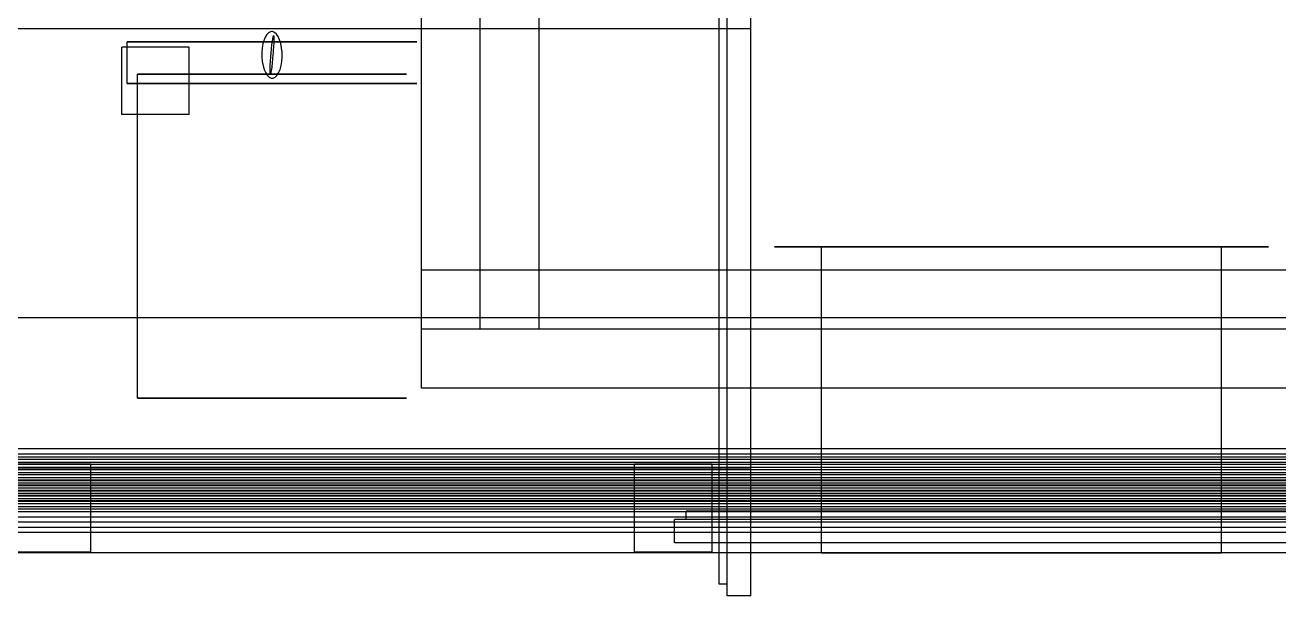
# Model space of a CAD drawing. Header units: millimetres. Extents: x -1355 to 669, y -1138 to 733.
# Drawn here: x -971.5 to -918.3, y 3.2 to 27.4 of the extents above; entities that cross this region are included whole.
import ezdxf

# ---------------------------------------------------------------- set-up
doc = ezdxf.new("R2010")
doc.units = ezdxf.units.MM
doc.layers.add('HIDDEN', color=8, linetype='Continuous')
doc.layers.add('VISIBLE', color=7, linetype='Continuous')

msp = doc.modelspace()

# ---------------------------------------------------------------- linework, layer by layer
at = {"layer": 'HIDDEN'}
for points in [[(-942.048, 3.67), (-942.048, 109.25)], [(-942.048, 3.67), (-942.048, 109.25)], [(-942.048, 3.67), (-942.048, 109.25)], [(-942.048, 3.67), (-942.048, 109.25)], [(-942.048, 3.67), (-942.048, 109.25)], [(-942.048, 3.67), (-942.048, 109.25)], [(-941.698, 3.17), (-941.698, 109.75)], [(-941.698, 3.17), (-941.698, 109.75)], [(-941.698, 3.67), (-941.698, 109.25)], [(-941.698, 3.67), (-941.698, 109.25)], [(-941.698, 3.67), (-941.698, 109.25)], [(-941.698, 3.67), (-941.698, 109.25)], [(-941.698, 3.67), (-941.698, 109.25)], [(-941.698, 3.67), (-941.698, 109.25)], [(-940.698, 3.17), (-940.698, 109.75)], [(-940.698, 3.17), (-940.698, 109.75)], [(-954.698, 14.5), (-954.698, 68.5)], [(-954.698, 14.5), (-954.698, 68.5)], [(-952.198, 14.5), (-952.198, 68.5)], [(-952.198, 14.5), (-952.198, 68.5)], [(-952.198, 14.5), (-952.198, 68.5)], [(-949.698, 14.5), (-949.698, 68.5)], [(-949.698, 14.5), (-949.698, 68.5)], [(-940.698, 27.25), (-973.698, 27.25)], [(-940.698, 27.25), (-973.698, 27.25)], [(-940.698, 8.55), (-940.698, 27.25)], [(-940.698, 8.55), (-940.698, 27.25)], [(-967.208, 24.94), (-967.208, 26.7)], [(-967.029, 26.7), (-967.208, 26.7)], [(-967.208, 26.7), (-967.029, 26.7)], [(-966.503, 26.7), (-967.029, 26.7)], [(-967.029, 26.7), (-966.503, 26.7)], [(-965.659, 26.7), (-966.503, 26.7)], [(-966.503, 26.7), (-965.659, 26.7)], [(-964.548, 26.7), (-965.659, 26.7)], [(-965.659, 26.7), (-964.548, 26.7)], [(-963.233, 26.7), (-964.548, 26.7)], [(-964.548, 26.7), (-963.233, 26.7)], [(-961.791, 26.7), (-963.233, 26.7)], [(-963.233, 26.7), (-961.791, 26.7)], [(-960.306, 26.7), (-961.791, 26.7)], [(-961.791, 26.7), (-960.306, 26.7)], [(-961.385, 26.785), (-961.431, 26.625)], [(-961.332, 26.909), (-961.385, 26.785)], [(-961.27, 27.01), (-961.332, 26.909)], [(-961.193, 27.089), (-961.27, 27.01)], [(-961.11, 27.132), (-961.193, 27.089)], [(-961.05, 27.14), (-961.11, 27.132)], [(-961.025, 27.137), (-961.05, 27.14)], [(-961.048, 26.57), (-961.031, 26.712)], [(-961.031, 26.712), (-961.015, 26.828)], [(-960.94, 27.104), (-961.025, 27.137)], [(-961.015, 26.828), (-961, 26.912)], [(-961, 26.912), (-960.988, 26.96)], [(-960.988, 26.96), (-960.98, 26.972)], [(-960.975, 26.651), (-960.983, 26.5)], [(-960.98, 26.972), (-960.978, 26.971)], [(-960.978, 26.971), (-960.972, 26.944)], [(-960.97, 26.78), (-960.975, 26.651)], [(-960.972, 26.944), (-960.969, 26.879)], [(-960.969, 26.879), (-960.97, 26.78)], [(-960.86, 27.033), (-960.94, 27.104)], [(-960.787, 26.927), (-960.86, 27.033)], [(-960.725, 26.792), (-960.787, 26.927)], [(-960.675, 26.631), (-960.725, 26.792)], [(-958.864, 26.7), (-960.306, 26.7)], [(-960.306, 26.7), (-958.864, 26.7)], [(-957.549, 26.7), (-958.864, 26.7)], [(-958.864, 26.7), (-957.549, 26.7)], [(-956.438, 26.7), (-957.549, 26.7)], [(-957.549, 26.7), (-956.438, 26.7)], [(-955.594, 26.7), (-956.438, 26.7)], [(-956.438, 26.7), (-955.594, 26.7)], [(-955.067, 26.7), (-955.594, 26.7)], [(-955.594, 26.7), (-955.067, 26.7)], [(-954.888, 26.7), (-955.067, 26.7)], [(-955.067, 26.7), (-954.888, 26.7)], [(-964.568, 26.48), (-967.428, 26.48)], [(-967.428, 23.62), (-967.428, 26.48)], [(-964.568, 26.48), (-967.428, 26.48)], [(-967.428, 23.62), (-967.428, 26.48)], [(-964.568, 23.62), (-964.568, 26.48)], [(-964.568, 23.62), (-964.568, 26.48)], [(-961.463, 26.446), (-961.479, 26.255)], [(-961.479, 26.255), (-961.478, 26.06)], [(-961.431, 26.625), (-961.463, 26.446)], [(-961.096, 26.057), (-961.082, 26.235)], [(-961.082, 26.235), (-961.065, 26.408)], [(-961.065, 26.408), (-961.048, 26.57)], [(-961.008, 26.15), (-961.023, 25.975)], [(-961.001, 26.242), (-961.008, 26.15)], [(-960.994, 26.332), (-961.001, 26.242)], [(-960.983, 26.5), (-960.994, 26.332)], [(-960.64, 26.452), (-960.675, 26.631)], [(-960.62, 26.261), (-960.64, 26.452)], [(-960.618, 26.066), (-960.62, 26.261)], [(-961.478, 26.06), (-961.46, 25.868)], [(-961.46, 25.868), (-961.426, 25.686)], [(-961.426, 25.686), (-961.377, 25.523)], [(-961.128, 25.468), (-961.125, 25.582)], [(-961.125, 25.582), (-961.119, 25.723)], [(-961.119, 25.723), (-961.109, 25.884)], [(-961.109, 25.884), (-961.096, 26.057)], [(-961.057, 25.655), (-961.074, 25.526)], [(-961.04, 25.808), (-961.057, 25.655)], [(-961.023, 25.975), (-961.04, 25.808)], [(-960.707, 25.529), (-960.662, 25.693)], [(-960.662, 25.693), (-960.632, 25.874)], [(-960.632, 25.874), (-960.618, 26.066)], [(-966.768, 11.575), (-966.768, 25.325)], [(-966.602, 25.325), (-966.768, 25.325)], [(-966.768, 25.325), (-966.602, 25.325)], [(-966.113, 25.325), (-966.602, 25.325)], [(-966.602, 25.325), (-966.113, 25.325)], [(-965.33, 25.325), (-966.113, 25.325)], [(-966.113, 25.325), (-965.33, 25.325)], [(-964.298, 25.325), (-965.33, 25.325)], [(-965.33, 25.325), (-964.298, 25.325)], [(-963.077, 25.325), (-964.298, 25.325)], [(-964.298, 25.325), (-963.077, 25.325)], [(-961.738, 25.325), (-963.077, 25.325)], [(-963.077, 25.325), (-961.738, 25.325)], [(-960.359, 25.325), (-961.738, 25.325)], [(-961.738, 25.325), (-960.359, 25.325)], [(-961.377, 25.523), (-961.316, 25.385)], [(-961.316, 25.385), (-961.244, 25.276)], [(-961.244, 25.276), (-961.165, 25.202)], [(-961.165, 25.202), (-961.081, 25.164)], [(-961.127, 25.385), (-961.128, 25.468)], [(-961.123, 25.338), (-961.127, 25.385)], [(-961.117, 25.328), (-961.123, 25.338)], [(-961.115, 25.329), (-961.117, 25.328)], [(-961.103, 25.359), (-961.115, 25.329)], [(-961.09, 25.425), (-961.103, 25.359)], [(-961.074, 25.526), (-961.09, 25.425)], [(-961.081, 25.164), (-961.047, 25.16)], [(-961.047, 25.16), (-960.996, 25.165)], [(-960.996, 25.165), (-960.913, 25.204)], [(-960.913, 25.204), (-960.835, 25.28)], [(-960.835, 25.28), (-960.765, 25.39)], [(-960.765, 25.39), (-960.707, 25.529)], [(-959.02, 25.325), (-960.359, 25.325)], [(-960.359, 25.325), (-959.02, 25.325)], [(-957.799, 25.325), (-959.02, 25.325)], [(-959.02, 25.325), (-957.799, 25.325)], [(-956.767, 25.325), (-957.799, 25.325)], [(-957.799, 25.325), (-956.767, 25.325)], [(-955.984, 25.325), (-956.767, 25.325)], [(-956.767, 25.325), (-955.984, 25.325)], [(-955.495, 25.325), (-955.984, 25.325)], [(-955.984, 25.325), (-955.495, 25.325)], [(-955.328, 25.325), (-955.495, 25.325)], [(-955.495, 25.325), (-955.328, 25.325)], [(-967.029, 24.94), (-967.208, 24.94)], [(-967.208, 24.94), (-967.029, 24.94)], [(-966.503, 24.94), (-967.029, 24.94)], [(-967.029, 24.94), (-966.503, 24.94)], [(-965.659, 24.94), (-966.503, 24.94)], [(-966.503, 24.94), (-965.659, 24.94)], [(-964.548, 24.94), (-965.659, 24.94)], [(-965.659, 24.94), (-964.548, 24.94)], [(-963.233, 24.94), (-964.548, 24.94)], [(-964.548, 24.94), (-963.233, 24.94)], [(-961.791, 24.94), (-963.233, 24.94)], [(-963.233, 24.94), (-961.791, 24.94)], [(-960.306, 24.94), (-961.791, 24.94)], [(-961.791, 24.94), (-960.306, 24.94)], [(-958.864, 24.94), (-960.306, 24.94)], [(-960.306, 24.94), (-958.864, 24.94)], [(-957.549, 24.94), (-958.864, 24.94)], [(-958.864, 24.94), (-957.549, 24.94)], [(-956.438, 24.94), (-957.549, 24.94)], [(-957.549, 24.94), (-956.438, 24.94)], [(-955.594, 24.94), (-956.438, 24.94)], [(-956.438, 24.94), (-955.594, 24.94)], [(-955.067, 24.94), (-955.594, 24.94)], [(-955.594, 24.94), (-955.067, 24.94)], [(-954.888, 24.94), (-955.067, 24.94)], [(-955.067, 24.94), (-954.888, 24.94)], [(-964.568, 23.62), (-967.428, 23.62)], [(-964.568, 23.62), (-967.428, 23.62)], [(-939.698, 18), (-939.622, 18)], [(-939.622, 18), (-939.698, 18)], [(-939.622, 18), (-939.016, 18)], [(-939.016, 18), (-939.622, 18)], [(-939.016, 18), (-937.84, 18)], [(-937.84, 18), (-939.016, 18)], [(-937.84, 18), (-936.161, 18)], [(-936.161, 18), (-937.84, 18)], [(-937.698, 18), (-920.698, 18)], [(-937.698, 18), (-920.698, 18)], [(-937.698, 5), (-937.698, 18)], [(-937.698, 5), (-937.698, 18)], [(-936.161, 18), (-934.078, 18)], [(-934.078, 18), (-936.161, 18)], [(-934.078, 18), (-931.711, 18)], [(-931.711, 18), (-934.078, 18)], [(-931.711, 18), (-929.198, 18)], [(-929.198, 18), (-931.711, 18)], [(-926.686, 18), (-929.198, 18)], [(-929.198, 18), (-926.686, 18)], [(-924.319, 18), (-926.686, 18)], [(-926.686, 18), (-924.319, 18)], [(-922.236, 18), (-924.319, 18)], [(-924.319, 18), (-922.236, 18)], [(-920.557, 18), (-922.236, 18)], [(-922.236, 18), (-920.557, 18)], [(-920.698, 5), (-920.698, 18)], [(-920.698, 5), (-920.698, 18)], [(-919.381, 18), (-920.557, 18)], [(-920.557, 18), (-919.381, 18)], [(-918.775, 18), (-919.381, 18)], [(-919.381, 18), (-918.775, 18)], [(-918.698, 18), (-918.775, 18)], [(-918.775, 18), (-918.698, 18)], [(-879.698, 17), (-954.698, 17)], [(-954.698, 12), (-954.698, 17)], [(-879.698, 17), (-954.698, 17)], [(-954.698, 12), (-954.698, 17)], [(-1007.198, 15), (-767.198, 15)], [(-1007.198, 15), (-767.198, 15)], [(-949.698, 14.5), (-954.698, 14.5)], [(-949.698, 14.5), (-954.698, 14.5)], [(-882.198, 14.5), (-952.198, 14.5)], [(-882.198, 14.5), (-952.198, 14.5)], [(-882.198, 14.5), (-952.198, 14.5)], [(-879.698, 12), (-954.698, 12)], [(-879.698, 12), (-954.698, 12)], [(-966.602, 11.575), (-966.768, 11.575)], [(-966.768, 11.575), (-966.602, 11.575)], [(-966.113, 11.575), (-966.602, 11.575)], [(-966.602, 11.575), (-966.113, 11.575)], [(-965.33, 11.575), (-966.113, 11.575)], [(-966.113, 11.575), (-965.33, 11.575)], [(-964.298, 11.575), (-965.33, 11.575)], [(-965.33, 11.575), (-964.298, 11.575)], [(-963.077, 11.575), (-964.298, 11.575)], [(-964.298, 11.575), (-963.077, 11.575)], [(-961.738, 11.575), (-963.077, 11.575)], [(-963.077, 11.575), (-961.738, 11.575)], [(-960.359, 11.575), (-961.738, 11.575)], [(-961.738, 11.575), (-960.359, 11.575)], [(-959.02, 11.575), (-960.359, 11.575)], [(-960.359, 11.575), (-959.02, 11.575)], [(-957.799, 11.575), (-959.02, 11.575)], [(-959.02, 11.575), (-957.799, 11.575)], [(-956.767, 11.575), (-957.799, 11.575)], [(-957.799, 11.575), (-956.767, 11.575)], [(-955.984, 11.575), (-956.767, 11.575)], [(-956.767, 11.575), (-955.984, 11.575)], [(-955.495, 11.575), (-955.984, 11.575)], [(-955.984, 11.575), (-955.495, 11.575)], [(-955.328, 11.575), (-955.495, 11.575)], [(-955.495, 11.575), (-955.328, 11.575)], [(-782.448, 9.06), (-1042.948, 9.06)], [(-782.448, 9.06), (-1042.948, 9.06)], [(-782.948, 9.41), (-1042.448, 9.41)], [(-782.948, 9.41), (-1042.448, 9.41)], [(-782.948, 9.41), (-1042.448, 9.41)], [(-782.948, 9.41), (-1042.448, 9.41)], [(-782.948, 9.41), (-1042.448, 9.41)], [(-782.948, 9.41), (-1042.448, 9.41)], [(-782.948, 9.06), (-1042.448, 9.06)], [(-782.948, 9.06), (-1042.448, 9.06)], [(-782.948, 9.06), (-1042.448, 9.06)], [(-782.948, 9.06), (-1042.448, 9.06)], [(-782.948, 9.06), (-1042.448, 9.06)], [(-782.948, 9.06), (-1042.448, 9.06)], [(-776.948, 9.19), (-981.448, 9.19)], [(-776.948, 9.19), (-981.448, 9.19)], [(-776.948, 9.19), (-981.448, 9.19)], [(-776.948, 9.19), (-981.448, 9.19)], [(-776.948, 9.19), (-981.448, 9.19)], [(-776.948, 9.19), (-981.448, 9.19)], [(-758.948, 8.53), (-988.448, 8.53)], [(-758.948, 8.53), (-988.448, 8.53)], [(-758.948, 8.53), (-988.448, 8.53)], [(-758.948, 8.53), (-988.448, 8.53)], [(-758.948, 8.53), (-988.448, 8.53)], [(-758.948, 8.53), (-988.448, 8.53)], [(-770.448, 8.62), (-982.948, 8.62)], [(-770.448, 8.62), (-982.948, 8.62)], [(-770.948, 8.97), (-982.448, 8.97)], [(-770.948, 8.97), (-982.448, 8.97)], [(-770.948, 8.97), (-982.448, 8.97)], [(-770.948, 8.97), (-982.448, 8.97)], [(-770.948, 8.97), (-982.448, 8.97)], [(-770.948, 8.97), (-982.448, 8.97)], [(-770.948, 8.62), (-982.448, 8.62)], [(-770.948, 8.62), (-982.448, 8.62)], [(-770.948, 8.62), (-982.448, 8.62)], [(-770.948, 8.62), (-982.448, 8.62)], [(-770.948, 8.62), (-982.448, 8.62)], [(-770.948, 8.62), (-982.448, 8.62)], [(-776.448, 8.84), (-981.948, 8.84)], [(-776.448, 8.84), (-981.948, 8.84)], [(-776.948, 8.84), (-981.448, 8.84)], [(-776.948, 8.84), (-981.448, 8.84)], [(-776.948, 8.84), (-981.448, 8.84)], [(-776.948, 8.84), (-981.448, 8.84)], [(-776.948, 8.84), (-981.448, 8.84)], [(-776.948, 8.84), (-981.448, 8.84)], [(-764.948, 8.75), (-981.448, 8.75)], [(-764.948, 8.75), (-981.448, 8.75)], [(-764.948, 8.75), (-981.448, 8.75)], [(-764.948, 8.75), (-981.448, 8.75)], [(-764.948, 8.75), (-981.448, 8.75)], [(-764.948, 8.75), (-981.448, 8.75)], [(-940.698, 8.55), (-973.698, 8.55)], [(-940.698, 8.55), (-973.698, 8.55)], [(-968.748, 8.77), (-972.048, 8.77)], [(-968.748, 8.77), (-972.048, 8.77)], [(-968.748, 8.77), (-972.048, 8.77)], [(-968.748, 8.77), (-972.048, 8.77)], [(-968.748, 8.77), (-972.048, 8.77)], [(-968.748, 8.77), (-972.048, 8.77)], [(-968.748, 8.77), (-972.048, 8.77)], [(-968.748, 8.77), (-972.048, 8.77)], [(-968.748, 5.03), (-968.748, 8.77)], [(-968.748, 5.03), (-968.748, 8.77)], [(-968.748, 5.03), (-968.748, 8.77)], [(-968.748, 5.03), (-968.748, 8.77)], [(-968.748, 5.03), (-968.748, 8.77)], [(-968.748, 5.03), (-968.748, 8.77)], [(-968.748, 5.03), (-968.748, 8.77)], [(-968.748, 5.03), (-968.748, 8.77)], [(-942.348, 8.77), (-945.648, 8.77)], [(-945.648, 5.03), (-945.648, 8.77)], [(-942.348, 8.77), (-945.648, 8.77)], [(-945.648, 5.03), (-945.648, 8.77)], [(-942.348, 8.77), (-945.648, 8.77)], [(-945.648, 5.03), (-945.648, 8.77)], [(-942.348, 8.77), (-945.648, 8.77)], [(-945.648, 5.03), (-945.648, 8.77)], [(-942.348, 8.77), (-945.648, 8.77)], [(-945.648, 5.03), (-945.648, 8.77)], [(-942.348, 8.77), (-945.648, 8.77)], [(-945.648, 5.03), (-945.648, 8.77)], [(-942.348, 8.77), (-945.648, 8.77)], [(-945.648, 5.03), (-945.648, 8.77)], [(-942.348, 8.77), (-945.648, 8.77)], [(-945.648, 5.03), (-945.648, 8.77)], [(-942.348, 5.03), (-942.348, 8.77)], [(-942.348, 5.03), (-942.348, 8.77)], [(-942.348, 5.03), (-942.348, 8.77)], [(-942.348, 5.03), (-942.348, 8.77)], [(-942.348, 5.03), (-942.348, 8.77)], [(-942.348, 5.03), (-942.348, 8.77)], [(-942.348, 5.03), (-942.348, 8.77)], [(-942.348, 5.03), (-942.348, 8.77)], [(-782.448, 8.06), (-1042.948, 8.06)], [(-782.448, 8.06), (-1042.948, 8.06)], [(-758.448, 8.18), (-988.948, 8.18)], [(-758.448, 8.18), (-988.948, 8.18)], [(-758.948, 8.18), (-988.448, 8.18)], [(-758.948, 8.18), (-988.448, 8.18)], [(-758.948, 8.18), (-988.448, 8.18)], [(-758.948, 8.18), (-988.448, 8.18)], [(-758.948, 8.18), (-988.448, 8.18)], [(-758.948, 8.18), (-988.448, 8.18)], [(-764.448, 8.4), (-981.948, 8.4)], [(-764.448, 8.4), (-981.948, 8.4)], [(-764.948, 8.4), (-981.448, 8.4)], [(-764.948, 8.4), (-981.448, 8.4)], [(-764.948, 8.4), (-981.448, 8.4)], [(-764.948, 8.4), (-981.448, 8.4)], [(-764.948, 8.4), (-981.448, 8.4)], [(-764.948, 8.4), (-981.448, 8.4)], [(-752.948, 8.31), (-981.448, 8.31)], [(-752.948, 8.31), (-981.448, 8.31)], [(-752.948, 8.31), (-981.448, 8.31)], [(-752.948, 8.31), (-981.448, 8.31)], [(-752.948, 8.31), (-981.448, 8.31)], [(-752.948, 8.31), (-981.448, 8.31)], [(-746.948, 8.09), (-981.448, 8.09)], [(-746.948, 8.09), (-981.448, 8.09)], [(-746.948, 8.09), (-981.448, 8.09)], [(-746.948, 8.09), (-981.448, 8.09)], [(-746.948, 8.09), (-981.448, 8.09)], [(-746.948, 8.09), (-981.448, 8.09)], [(-770.448, 7.62), (-982.948, 7.62)], [(-770.448, 7.62), (-982.948, 7.62)], [(-752.448, 7.96), (-981.948, 7.96)], [(-752.448, 7.96), (-981.948, 7.96)], [(-776.448, 7.84), (-981.948, 7.84)], [(-776.448, 7.84), (-981.948, 7.84)], [(-746.448, 7.74), (-981.948, 7.74)], [(-746.448, 7.74), (-981.948, 7.74)], [(-752.948, 7.96), (-981.448, 7.96)], [(-752.948, 7.96), (-981.448, 7.96)], [(-752.948, 7.96), (-981.448, 7.96)], [(-752.948, 7.96), (-981.448, 7.96)], [(-752.948, 7.96), (-981.448, 7.96)], [(-752.948, 7.96), (-981.448, 7.96)], [(-746.948, 7.74), (-981.448, 7.74)], [(-746.948, 7.74), (-981.448, 7.74)], [(-746.948, 7.74), (-981.448, 7.74)], [(-746.948, 7.74), (-981.448, 7.74)], [(-746.948, 7.74), (-981.448, 7.74)], [(-746.948, 7.74), (-981.448, 7.74)], [(-734.948, 7.65), (-981.448, 7.65)], [(-734.948, 7.65), (-981.448, 7.65)], [(-734.948, 7.65), (-981.448, 7.65)], [(-734.948, 7.65), (-981.448, 7.65)], [(-734.948, 7.65), (-981.448, 7.65)], [(-734.948, 7.65), (-981.448, 7.65)], [(-740.448, 7.52), (-978.948, 7.52)], [(-740.448, 7.52), (-978.948, 7.52)], [(-740.948, 7.87), (-978.448, 7.87)], [(-740.948, 7.87), (-978.448, 7.87)], [(-740.948, 7.87), (-978.448, 7.87)], [(-740.948, 7.87), (-978.448, 7.87)], [(-740.948, 7.87), (-978.448, 7.87)], [(-740.948, 7.87), (-978.448, 7.87)], [(-740.948, 7.52), (-978.448, 7.52)], [(-740.948, 7.52), (-978.448, 7.52)], [(-740.948, 7.52), (-978.448, 7.52)], [(-740.948, 7.52), (-978.448, 7.52)], [(-740.948, 7.52), (-978.448, 7.52)], [(-740.948, 7.52), (-978.448, 7.52)], [(-758.448, 7.18), (-988.948, 7.18)], [(-758.448, 7.18), (-988.948, 7.18)], [(-728.448, 7.08), (-986.948, 7.08)], [(-728.448, 7.08), (-986.948, 7.08)], [(-728.948, 7.43), (-986.448, 7.43)], [(-728.948, 7.43), (-986.448, 7.43)], [(-728.948, 7.43), (-986.448, 7.43)], [(-728.948, 7.43), (-986.448, 7.43)], [(-728.948, 7.43), (-986.448, 7.43)], [(-728.948, 7.43), (-986.448, 7.43)], [(-728.948, 7.08), (-986.448, 7.08)], [(-728.948, 7.08), (-986.448, 7.08)], [(-728.948, 7.08), (-986.448, 7.08)], [(-728.948, 7.08), (-986.448, 7.08)], [(-728.948, 7.08), (-986.448, 7.08)], [(-728.948, 7.08), (-986.448, 7.08)], [(-764.448, 7.4), (-981.948, 7.4)], [(-764.448, 7.4), (-981.948, 7.4)], [(-734.448, 7.3), (-981.948, 7.3)], [(-734.448, 7.3), (-981.948, 7.3)], [(-752.448, 6.96), (-981.948, 6.96)], [(-752.448, 6.96), (-981.948, 6.96)], [(-734.948, 7.3), (-981.448, 7.3)], [(-734.948, 7.3), (-981.448, 7.3)], [(-734.948, 7.3), (-981.448, 7.3)], [(-734.948, 7.3), (-981.448, 7.3)], [(-734.948, 7.3), (-981.448, 7.3)], [(-734.948, 7.3), (-981.448, 7.3)], [(-722.948, 7.21), (-981.448, 7.21)], [(-722.948, 7.21), (-981.448, 7.21)], [(-722.948, 7.21), (-981.448, 7.21)], [(-722.948, 7.21), (-981.448, 7.21)], [(-722.948, 7.21), (-981.448, 7.21)], [(-722.948, 7.21), (-981.448, 7.21)], [(-722.448, 6.86), (-981.948, 6.86)], [(-722.448, 6.86), (-981.948, 6.86)], [(-746.448, 6.74), (-981.948, 6.74)], [(-746.448, 6.74), (-981.948, 6.74)], [(-722.948, 6.86), (-981.448, 6.86)], [(-722.948, 6.86), (-981.448, 6.86)], [(-722.948, 6.86), (-981.448, 6.86)], [(-722.948, 6.86), (-981.448, 6.86)], [(-722.948, 6.86), (-981.448, 6.86)], [(-722.948, 6.86), (-981.448, 6.86)], [(-740.448, 6.52), (-978.948, 6.52)], [(-740.448, 6.52), (-978.948, 6.52)], [(-710.448, 6.42), (-943.948, 6.42)], [(-943.948, 5.42), (-943.948, 6.42)], [(-710.448, 6.42), (-943.948, 6.42)], [(-943.948, 5.42), (-943.948, 6.42)], [(-710.948, 6.77), (-943.448, 6.77)], [(-943.448, 6.42), (-943.448, 6.77)], [(-710.948, 6.77), (-943.448, 6.77)], [(-943.448, 6.42), (-943.448, 6.77)], [(-710.948, 6.77), (-943.448, 6.77)], [(-943.448, 6.42), (-943.448, 6.77)], [(-710.948, 6.77), (-943.448, 6.77)], [(-943.448, 6.42), (-943.448, 6.77)], [(-710.948, 6.77), (-943.448, 6.77)], [(-943.448, 6.42), (-943.448, 6.77)], [(-710.948, 6.77), (-943.448, 6.77)], [(-943.448, 6.42), (-943.448, 6.77)], [(-710.948, 6.42), (-943.448, 6.42)], [(-710.948, 6.42), (-943.448, 6.42)], [(-710.948, 6.42), (-943.448, 6.42)], [(-710.948, 6.42), (-943.448, 6.42)], [(-710.948, 6.42), (-943.448, 6.42)], [(-710.948, 6.42), (-943.448, 6.42)], [(-728.448, 6.08), (-986.948, 6.08)], [(-728.448, 6.08), (-986.948, 6.08)], [(-734.448, 6.3), (-981.948, 6.3)], [(-734.448, 6.3), (-981.948, 6.3)], [(-722.448, 5.86), (-981.948, 5.86)], [(-722.448, 5.86), (-981.948, 5.86)], [(-710.448, 5.42), (-943.948, 5.42)], [(-710.448, 5.42), (-943.948, 5.42)], [(-677.198, 5), (-1177.198, 5)], [(-682.198, 5), (-1172.198, 5)], [(-682.198, 5), (-1172.198, 5)], [(-682.198, 5), (-1172.198, 5)], [(-682.198, 5), (-1172.198, 5)], [(-682.198, 5), (-1172.198, 5)], [(-968.748, 5.03), (-972.048, 5.03)], [(-968.748, 5.03), (-972.048, 5.03)], [(-968.748, 5.03), (-972.048, 5.03)], [(-968.748, 5.03), (-972.048, 5.03)], [(-968.748, 5.03), (-972.048, 5.03)], [(-968.748, 5.03), (-972.048, 5.03)], [(-968.748, 5.03), (-972.048, 5.03)], [(-968.748, 5.03), (-972.048, 5.03)], [(-942.348, 5.03), (-945.648, 5.03)], [(-942.348, 5.03), (-945.648, 5.03)], [(-942.348, 5.03), (-945.648, 5.03)], [(-942.348, 5.03), (-945.648, 5.03)], [(-942.348, 5.03), (-945.648, 5.03)], [(-942.348, 5.03), (-945.648, 5.03)], [(-942.348, 5.03), (-945.648, 5.03)], [(-942.348, 5.03), (-945.648, 5.03)], [(-937.698, 5), (-920.698, 5)], [(-937.698, 5), (-920.698, 5)], [(-941.698, 3.67), (-942.048, 3.67)], [(-941.698, 3.67), (-942.048, 3.67)], [(-941.698, 3.67), (-942.048, 3.67)], [(-941.698, 3.67), (-942.048, 3.67)], [(-941.698, 3.67), (-942.048, 3.67)], [(-941.698, 3.67), (-942.048, 3.67)], [(-940.698, 3.17), (-941.698, 3.17)], [(-940.698, 3.17), (-941.698, 3.17)]]:
    msp.add_lwpolyline(points, dxfattribs=at)
at = {"layer": 'VISIBLE'}
for points in [[(-952.198, 14.5), (-952.198, 39.75)], [(-882.198, 14.5), (-952.198, 14.5)], [(-677.198, 5), (-1177.198, 5)], [(-682.198, 5), (-1172.198, 5)]]:
    msp.add_lwpolyline(points, dxfattribs=at)

doc.saveas('drawing.dxf')
